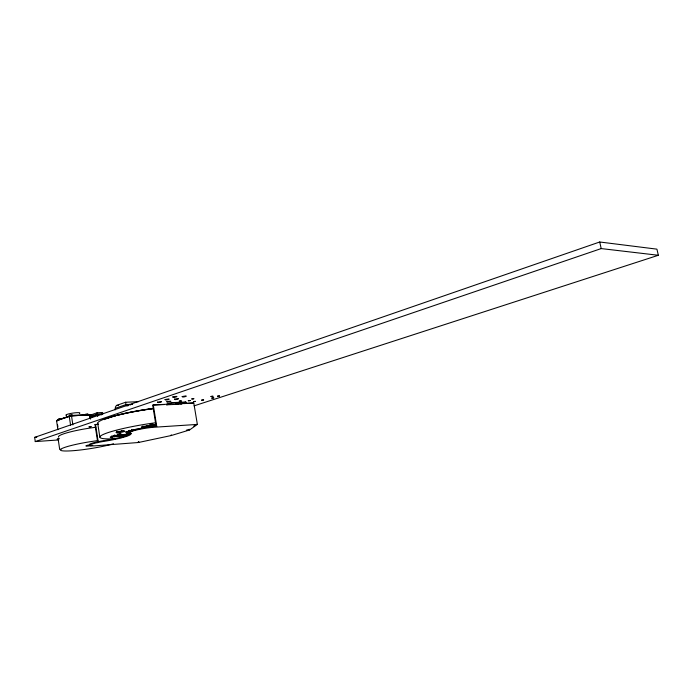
<?xml version="1.0" encoding="UTF-8"?>
<svg xmlns="http://www.w3.org/2000/svg" width="693" height="693" viewBox="0 0 693 693"><rect width="100%" height="100%" fill="white"/><g stroke="black" fill="none" stroke-linecap="round" stroke-linejoin="round"><path stroke-width="1.04" d="M130.206 432.094L128.508 431.774L131.947 431.072M93.364 416.363L94.031 415.878L93.451 415.254A1.126 0.91 70.6 0 0 92.801 416.25L92.819 416.372M130.717 433.446L120.608 435.074L121.223 433.913L116.528 435.412L120.08 434.814L120.487 435.854L114.891 436.192L114.631 435.221M89.614 416.718L89.709 415.35L97.072 412.785L102.564 412.5L103.066 413.764L97.228 414.076L89.614 416.718L90.592 418.918M115.168 409.901L115.185 409.754A1.75 1.074 87.5 0 1 115.35 409.104M115.341 409.459L115.41 407.042L116.441 405.457L125.641 402.243L138.591 401.671M156.419 424.896L145.859 427.226L142.16 427.39L152.157 425.026L152.01 424.116M193.763 426.169L196.37 424.315M197.366 424.419L154.426 427.226A15.67 1.845 -9.3 0 0 135.456 430.266A15.67 1.845 -9.3 0 0 130.483 433.29A27.668 3.214 -9.1 0 1 102.633 441.58L102.261 441.64A15.151 1.698 -9.1 0 0 89.995 444.889A15.151 1.698 -9.1 0 0 95.825 445.764L138.357 442.515L171.353 435.507L189.527 429.981L197.366 424.419L193.78 402.971L182.086 403.525M114.778 436.166L115.61 435.776M72.384 414.916L69.092 415.35L71.847 415.098M120.825 436.599C124.619 434.606 99.835 439.527 115.341 435.793M92.524 416.285L92.316 416.727M127.105 433.671C126.741 435.715 127.564 434.095 130.821 433.506M121.206 435.525L120.686 435.724L123.77 434.814M57.354 420.105L57.762 420.712L57.354 420.105L71.344 415.454L89.05 414.527L89.414 415.133L79.738 415.428M57.9 429.729L56.557 420.634L71.492 415.731L90.263 415.02M77.659 415.54L69.621 416.181L58.368 420.053L59.295 419.655M115.168 408.342L125.918 404.617L127.841 404.53M89.709 417.377L92.152 416.536M58.801 439.934L35.265 441.58L34.65 437.361L599.714 241.996L656.921 249.151L658.35 255.275L194.083 405.855M143.849 426.697L142.992 427.148L155.986 424.627M125.641 402.243L126.091 405.743L128.144 405.76M101.057 414.847L102.486 414.353M35.265 441.58L601.203 248.579L658.35 255.275M97.782 442.732L95.002 424.575L97.644 424.272M153.274 404.903L152.677 405.102L156.133 426.498L156.731 426.308L153.274 404.903L168.676 404.166M171.379 402.668L166.606 404.262L166.701 404.816L181.116 404.123L185.889 402.546L185.802 402.001L171.379 402.668L171.474 403.231L166.701 404.816M181.973 403.265L185.802 402.001M193.78 402.971L183.593 403.621M121.734 430.743L121.881 431.652L124.281 430.873L116 432.319L119.3 432.103L119.161 431.193M116.779 431.964L116.918 432.874L119.3 432.103M116.918 432.874L125.147 431.427L121.881 431.652M131.497 429.755L131.644 430.656L136.131 429.643M120.989 437.43L120.365 437.621L122.211 437.491M123.233 436.711L123.865 436.521M124.463 436.33L128.205 435.351M127.954 435.221L128.586 435.022M125.286 436.269L126.403 435.914M61.036 418.944C63.054 417.905 55.804 419.386 59.364 419.239M87.639 414.258C89.57 413.141 82.025 414.925 86.4 414.501M186.382 430.197L189.406 429.279L189.527 429.981M148.354 427.07L156.194 425.441M147.574 427.165L146.621 427.304L151.516 426.992L156.436 425.433M125.39 435.152L120.825 435.828L120.712 435.369L127.46 434.45M129.054 404.322L129.149 404.305A1.767 1.1 87.6 0 1 130.163 404.989L130.223 405.11M145.244 426.247L152.157 425.026M146.353 426.195L147.869 425.849L148.016 426.758M59.433 438.626L57.103 439.232L58.065 439.327M59.719 419.577L61.339 419.412M71.57 415.575L69.213 416.129L70.617 425.337M138.366 429.339L139.466 429.218M127.321 433.515L126.784 433.549L126.923 434.433M142.16 427.39L142.013 426.481L144.127 426.559L144.265 427.468M113.132 435.906L118.182 435.533M87.275 414.752L88.358 414.778M60.941 449.367L59.693 449.462L58.125 438.834M125.624 435.074L120.894 436.651M122.263 430.985L120.634 431.098L120.773 432.008M131.644 430.656L133.671 430.526M34.65 437.361L36.79 437.214M126.628 431.514L128.794 431.375M130.015 432.198L125.693 432.484L135.326 429.409L139.83 429.114M156.731 426.308L154.305 426.472A15.67 1.854 -9.3 0 0 137.023 429.097A15.67 1.854 -9.3 0 0 129.314 432.233M95.002 424.575L98.042 424.393M102.148 414.483L97.332 414.735L92.983 416.242L92.394 415.618A1.126 0.91 70.6 0 0 91.753 416.614L91.762 416.736M89.709 415.35L91.537 415.254M132.467 404.314L131.739 404.348L132.32 404.158A1.767 1.1 87.6 0 1 132.658 404.184M116.441 405.457L118.598 405.362M171.474 403.231L185.889 402.546M175.901 403.82L178.976 403.672M153.742 405.05L164.406 404.539M56.557 420.634L56.991 420.876M599.714 241.996L601.203 248.579M97.687 416.467L97.072 412.785M181.02 403.577L181.116 404.123M171.24 434.806L171.353 435.507M155.293 424.757L155.44 425.667M155.033 424.887L155.18 425.797M154.357 425L154.504 425.9M154.037 424.333L154.184 425.242M153.032 424.151L153.127 425.485M152.183 424.341L152.321 425.251M151.793 424.177L151.94 425.095M151.377 424.974L151.524 425.883M150.572 425.181L150.719 426.091M150.208 424.385L150.355 425.303M149.74 424.939L149.887 425.849M146.682 425.727L146.829 426.637M145.712 426.316L145.859 427.226M145.045 426.429L145.183 427.338M144.82 426.134L144.967 427.044M144.153 426.238L144.291 427.148M143.572 426.299L143.711 427.209M143.33 426.637L143.477 427.538M143.096 426.299L143.243 427.209M142.845 426.16L142.992 427.148M142.593 426.654L142.732 427.564M142.204 426.299L142.29 427.512M138.782 441.658L138.895 442.351M138.245 441.822L138.357 442.515M131.93 429.617L132.068 430.518M127.287 405.691L127.105 404.565L127.685 404.365A1.767 1.1 87.6 0 1 128.699 405.058M129.773 430.31L129.92 431.211M129.244 430.474L129.392 431.375M129.227 431.176L129.366 432.077M128.664 430.691L128.803 431.592M128.655 431.115L128.803 432.016M128.37 431.011L128.508 431.912M127.789 433.073L127.928 433.965M127.088 433.515L127.252 434.554M124.108 434.572L124.246 435.447M123.692 434.65L123.83 435.533M123.267 434.719L123.406 435.602M121.31 435.403L121.448 436.339M121.197 435.377L121.344 436.408M120.98 435.36L121.119 436.243M120.383 433.792L120.521 434.684M120.114 434.035L120.253 434.927M119.941 433.922L120.08 434.814M120.227 435.395L120.365 436.269M119.75 433.913L119.889 434.806M119.456 433.922L119.594 434.814M118.849 433.991L118.988 434.875M118.243 431.869L118.39 432.77M118.182 434.104L118.321 434.996M116.97 431.055L117.108 431.964M115.74 435.291L115.878 436.174M114.969 435.317L115.107 436.209M114.726 435.152L114.891 436.192M114.076 435.819L114.215 436.703M112.257 436.036L112.387 436.919M111.842 436.114L111.98 437.006M111.434 436.209L111.573 437.092M97.696 423.172L99.827 437.092M95.53 424.393L98.155 441.493M89.891 414.76L90.506 418.797M71.492 415.731L72.869 424.939M57.588 424.913L57.883 426.931M115.818 438.678A45.617 5.388 -9.3 0 1 104.738 433.827A45.617 5.388 -9.3 0 1 155.613 422.756M98.051 423.865A45.53 5.908 -9.3 0 1 153.309 408.454M107.952 418.104A43.824 5.691 -9.3 0 1 115.714 415.791M116.606 415.557A43.824 5.691 -9.3 0 1 135.196 411.503M136.123 411.339A43.824 5.691 -9.3 0 1 152.902 408.749M104.331 419.62A41.814 5.44 -9.2 0 1 106.618 418.615M107.519 418.269A41.814 5.44 -9.2 0 1 115.887 415.627M116.918 415.35A41.814 5.44 -9.2 0 1 121.318 414.241M122.237 414.024A41.814 5.44 -9.2 0 1 152.356 408.636M58.662 437.17A30.518 3.751 -9 0 1 95.859 427.26M113.505 443.763A30.57 3.43 -9.1 0 1 74.688 450.571A30.57 3.43 -9.1 0 1 62.768 448.146A30.57 3.43 -9.1 0 1 97.904 440.592M92.723 445.365A4.903 0.546 -9.1 0 1 86.088 446.067A4.903 0.546 -9.1 0 1 89.925 444.75M66.537 415.471A7.095 0.988 -8.7 0 1 72.514 413.141A7.095 0.988 -8.7 0 1 79.461 413.444M130.362 432.536A27.668 3.231 -9.1 0 1 102.521 440.843L102.148 440.904A15.151 1.707 -9.1 0 0 89.683 444.88M89.076 426.879L91.086 426.663L89.076 426.879M157.45 402.157C157.735 403.733 166.571 400.329 157.45 402.157M165.073 399.575C165.28 401.186 174.272 397.721 165.073 399.575M172.8 396.95C172.929 398.605 182.086 395.079 172.8 396.95M166.822 401.732C167.004 403.3 175.901 399.913 166.822 401.732M174.445 399.159C174.549 400.771 183.61 397.323 174.445 399.159M182.19 396.561C182.207 398.206 191.433 394.698 182.19 396.561M179.262 401.16L181.306 400.961L179.262 401.16M191.788 398.951L193.815 398.761L191.788 398.951M188.305 400.753L190.332 400.554L188.305 400.753M193.442 401.585L195.435 401.394L193.442 401.585M201.637 400.138L203.621 399.948L201.637 400.138M210.958 396.465L212.959 396.266L210.958 396.465M211.746 398.077L213.73 397.877L211.746 398.077M217.541 396.179L219.525 395.989L217.541 396.179"/></g></svg>
